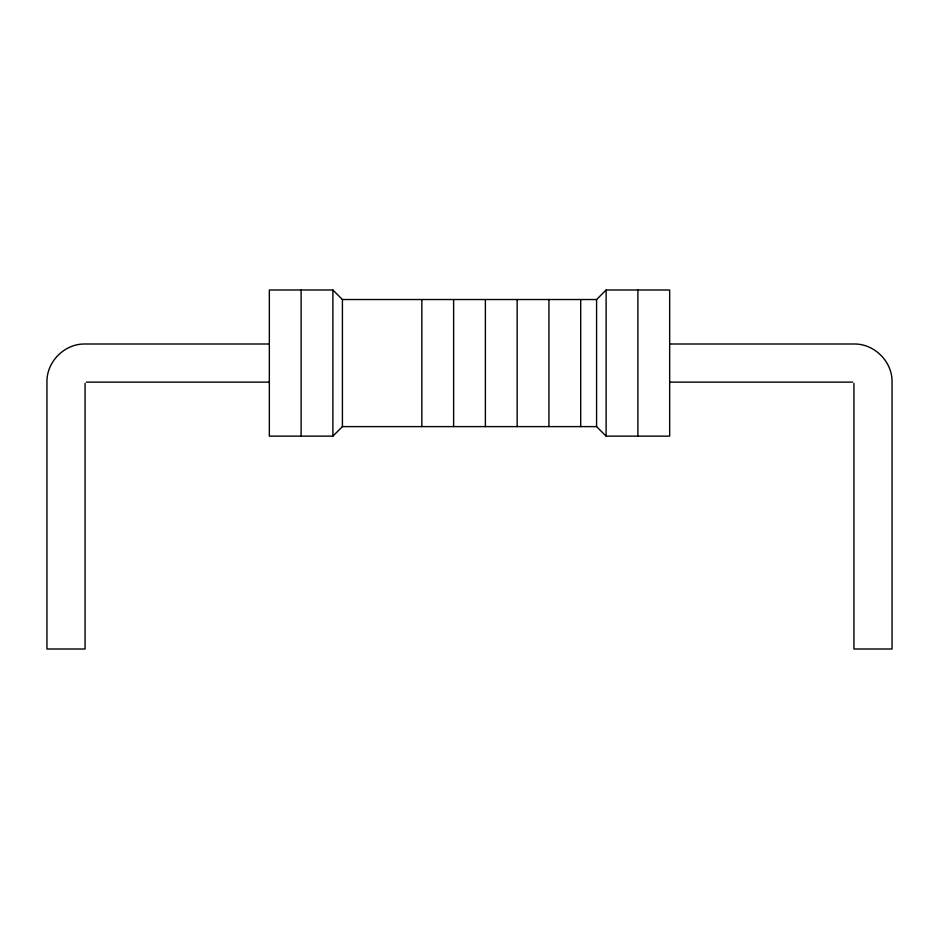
<?xml version="1.0" encoding="UTF-8"?>
<svg xmlns="http://www.w3.org/2000/svg" width="939" height="939" viewBox="0 0 939 939"><rect width="100%" height="100%" fill="white"/><g stroke="black" fill="none" stroke-linecap="round" stroke-linejoin="round"><path stroke-width="1.41" d="M332.887 436.142L342.418 426.611L596.582 426.611L606.113 436.142L669.66 436.142L669.66 289.998L606.113 289.998L596.582 299.529L342.418 299.529L332.887 289.998L269.34 289.998L269.34 436.142L332.887 436.142L332.887 289.998M269.34 344.003L83.829 344.003C64.322 344.273 47.208 361.374 46.95 380.882L46.95 649.002L85.073 649.002L85.073 383.382M669.66 344.003L855.171 344.003C874.679 344.273 891.792 361.374 892.05 380.882L892.05 649.002L853.927 649.002L853.927 383.382M86.329 382.126L269.34 382.126M669.66 382.126L852.671 382.126M637.886 289.998L637.886 436.142M606.113 289.998L606.113 436.142M596.582 299.529L596.582 426.611M580.701 299.529L580.701 426.611M548.928 299.529L548.928 426.611M517.154 299.529L517.154 426.611M485.381 299.529L485.381 426.611M453.619 299.529L453.619 426.611M421.846 299.529L421.846 426.611M342.418 299.529L342.418 426.611M301.114 289.998L301.114 436.142"/></g></svg>
